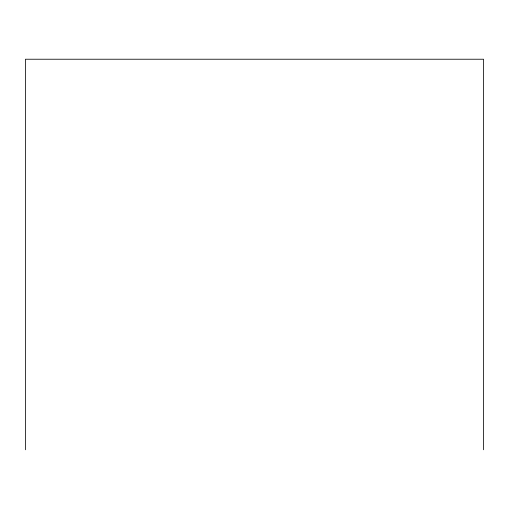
<?xml version="1.0" encoding="UTF-8"?>
<svg xmlns="http://www.w3.org/2000/svg" width="509" height="509" viewBox="0 0 509 509"><rect width="100%" height="100%" fill="white"/><g stroke="black" fill="none" stroke-linecap="round" stroke-linejoin="round"><path stroke-width="0.76" d="M483.55 449.771L483.55 59.229L25.45 59.229L25.45 449.771"/></g></svg>
